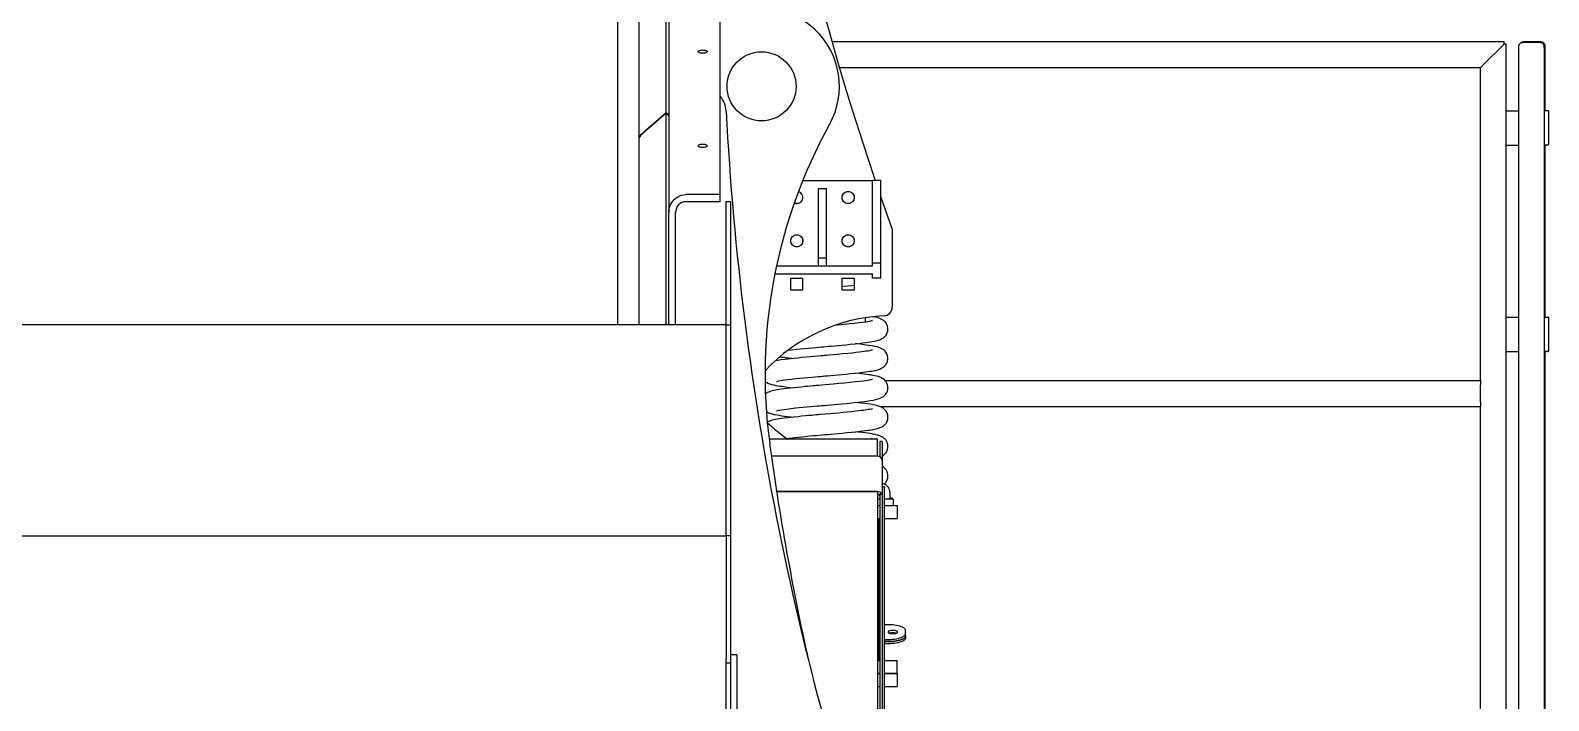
# Model space of a CAD drawing. Header units: millimetres. Extents: x 0 to 55611, y 0 to 32827.
# Drawn here: x 6980 to 9222, y 14954 to 15943 of the extents above; entities that cross this region are included whole.
import ezdxf

# ---------------------------------------------------------------- set-up
doc = ezdxf.new("R2010")
doc.units = ezdxf.units.MM
doc.header["$LTSCALE"] = 10
doc.linetypes.add('SLD-Continua', pattern=[0])
for name, color, linetype in [('CHUTE', 30, 'SLD-Continua'), ('EQUIPO', 30, 'SLD-Continua'), ('STRUC', 5, 'SLD-Continua')]:
    doc.layers.add(name, color=color, linetype=linetype)

msp = doc.modelspace()

# ---------------------------------------------------------------- linework, layer by layer
at = {"color": 7, "linetype": 'SLD-Continua', "lineweight": 25}
for p, q in [((9159.7, 15773.8), (9159.7, 15824.6)), ((9159.7, 15824.6), (9172.4, 15824.6)), ((9172.4, 15824.6), (9177.9, 15824.6)), ((9216.8, 15824.8), (9221.6, 15824.8)), ((9217.3, 15824.8), (9221.6, 15824.8)), ((9222.4, 15824), (9222.4, 15774.8)), ((9222.4, 15824), (9222.4, 15824)), ((9159.7, 15773.8), (9172.4, 15773.8)), ((9172.4, 15773.8), (9177.9, 15773.8)), ((9221.6, 15774), (9216.8, 15774)), ((9217.3, 15773.8), (9218.7, 15773.8)), ((9218.7, 15773.8), (9218.7, 15774)), ((9159.7, 15469), (9159.7, 15519.8)), ((9159.7, 15519.8), (9172.4, 15519.8)), ((9172.4, 15519.8), (9177.9, 15519.8)), ((9216.8, 15520), (9221.6, 15520)), ((9217.3, 15520), (9221.6, 15520)), ((9222.4, 15519.2), (9222.4, 15470)), ((9222.4, 15519.2), (9222.4, 15519.2)), ((9159.7, 15469), (9172.4, 15469)), ((9172.4, 15469), (9177.9, 15469)), ((9221.6, 15469.2), (9216.8, 15469.2)), ((9217.3, 15469), (9218.7, 15469)), ((9218.7, 15469), (9218.7, 15469.2)), ((8231.3, 15241.7), (8234.7, 15241.7)), ((8241.7, 15241.7), (8260.1, 15241.7)), ((8260.1, 15241.7), (8260.1, 15222.7)), ((8231.3, 15222.7), (8234.7, 15222.7)), ((8232.5, 15222.7), (8232.5, 15012.7)), ((8241.7, 15222.7), (8260.1, 15222.7)), ((8234.7, 15012.7), (8231.3, 15012.7)), ((8260.1, 15012.7), (8241.7, 15012.7)), ((8260.1, 14993.6), (8260.1, 15012.7)), ((8234.7, 14993.6), (8231.3, 14993.6)), ((8260.1, 14993.6), (8241.7, 14993.6))]:
    msp.add_line(p, q, dxfattribs=at)
for centre, start, end in [((9216.8, 15824), 90, 180), ((9221.6, 15824), 0, 90), ((9221.6, 15824), 0, 90), ((9216.8, 15774.8), 180, 270), ((9221.6, 15774.8), 270, 360), ((9216.8, 15519.2), 90, 180), ((9221.6, 15519.2), 0, 90), ((9221.6, 15519.2), 0, 90), ((9216.8, 15470), 180, 270), ((9221.6, 15470), 270, 360)]:
    msp.add_arc(centre, 0.794, start, end, dxfattribs=at)
at = {"layer": 'CHUTE', "linetype": 'SLD-Continua', "lineweight": 25}
for p, q in [((8007.6, 15690.7), (8014, 15690.7)), ((8007.6, 15508.7), (8007.6, 15690.7)), ((8014, 15690.7), (8014, 15508.7)), ((8007.6, 15508.7), (5942.6, 15508.7)), ((8007.6, 15508.7), (8014, 15508.7)), ((8007.6, 15197.3), (8007.6, 15508.7)), ((8014, 15508.7), (8014, 15197)), ((5942.6, 15197.3), (8007.6, 15197.3)), ((8007.6, 15197.3), (8007.6, 15014.9)), ((8014, 15197), (8007.6, 15197)), ((8014, 15197), (8014, 15021.6)), ((8007.6, 15010), (8007.6, 15014.9)), ((8007.6, 14930.3), (8007.6, 15010)), ((8014, 15009), (8007.6, 15009)), ((8023.5, 15021.6), (8014, 15021.6)), ((8014, 15021.6), (8014, 14982.9)), ((8023.5, 15021.6), (8023.5, 14982.9)), ((8014, 14982.9), (8014, 14915.8)), ((8023.5, 14982.9), (8023.5, 14915.8))]:
    msp.add_line(p, q, dxfattribs=at)
at = {"layer": 'EQUIPO', "linetype": 'SLD-Continua', "lineweight": 25}
for p, q in [((7999, 15700.9), (7999, 17493.1)), ((7923, 17280.1), (7923, 15674.3)), ((7847, 16965.9), (7847, 15508.7)), ((7918.9, 15822.1), (7918.9, 16238)), ((7878.5, 16198), (7878.5, 15782.1)), ((7881.9, 15789.5), (7918.9, 15822.1)), ((7918.9, 15821.1), (7881.9, 15788.5)), ((7918.9, 15822.1), (7923, 15818)), ((7918.9, 15508.7), (7918.9, 15821.1)), ((7918.9, 15821.1), (7923, 15817)), ((7922.5, 15817.5), (7923, 15818)), ((7878.5, 15781.1), (7878.5, 15508.7)), ((8120.8, 15721.7), (8224, 15721.7)), ((8236, 15721.7), (8224, 15721.7)), ((8224, 15599.7), (8224, 15721.7)), ((8236, 15599.7), (8236, 15721.7)), ((7999, 15700.9), (7948, 15700.9)), ((7999, 15690.2), (7999, 15700.9)), ((8120.7, 15698.8), (8120.7, 15694.6)), ((8144, 15607.7), (8144, 15709.7)), ((8144, 15709.7), (8156, 15709.7)), ((8156, 15607.7), (8156, 15709.7)), ((8179.2, 15694.6), (8179.2, 15698.8)), ((8185.9, 15705.4), (8190.1, 15705.4)), ((8196.7, 15698.8), (8196.7, 15694.6)), ((7923, 15598.4), (7923, 15674.3)), ((7933, 15598.4), (7933, 15674.3)), ((7999, 15690.2), (7948, 15690.2)), ((8114.1, 15687.9), (8109.9, 15687.9)), ((8190.1, 15687.9), (8185.9, 15687.9)), ((8103.2, 15630.6), (8103.2, 15634.8)), ((8109.9, 15641.4), (8114.1, 15641.4)), ((8120.7, 15634.8), (8120.7, 15630.6)), ((8179.2, 15630.6), (8179.2, 15634.8)), ((8185.9, 15641.4), (8190.1, 15641.4)), ((8196.7, 15634.8), (8196.7, 15630.6)), ((8253, 15650.2), (8253, 15534.6)), ((8114.1, 15623.9), (8109.9, 15623.9)), ((8144, 15607.7), (8156, 15607.7)), ((8144, 15595.7), (8144, 15607.7)), ((8156, 15595.7), (8156, 15607.7)), ((8190.1, 15623.9), (8185.9, 15623.9)), ((7923, 15526.8), (7923, 15598.4)), ((7933, 15526.8), (7933, 15598.4)), ((8082.1, 15595.7), (8224, 15595.7)), ((8236, 15599.7), (8224, 15599.7)), ((8224, 15595.7), (8224, 15599.7)), ((8236, 15577.7), (8236, 15599.7)), ((8079.6, 15583.7), (8224, 15583.7)), ((8103.2, 15559.9), (8103.2, 15577.4)), ((8103.2, 15577.4), (8120.7, 15577.4)), ((8120.7, 15577.4), (8120.7, 15559.9)), ((8179.2, 15559.9), (8179.2, 15577.4)), ((8179.2, 15577.4), (8196.7, 15577.4)), ((8196.7, 15577.4), (8196.7, 15559.9)), ((8224, 15577.7), (8224, 15583.7)), ((8236, 15577.7), (8224, 15577.7)), ((8120.7, 15559.9), (8103.2, 15559.9)), ((8118.8, 15559.9), (8120.7, 15560.1)), ((8196.7, 15559.9), (8179.2, 15559.9)), ((7923, 15508.7), (7923, 15526.8)), ((7933, 15508.7), (7933, 15526.8)), ((8213, 15519.1), (8213, 15512.6)), ((8171.3, 15508.2), (8169.3, 15508.2)), ((8231.3, 15339.7), (8071.2, 15339.7)), ((8231.3, 15314.4), (8231.3, 15339.7)), ((8238.2, 15336.3), (8234.7, 15336.3)), ((8234.7, 15336.3), (8234.7, 15313.6)), ((8238.2, 15336.3), (8238.2, 15311.8)), ((8246.6, 15329), (8246.6, 15329)), ((8231.3, 15314.5), (8074.6, 15314.5)), ((8236.9, 15311.8), (8238.2, 15311.8)), ((8238.2, 15311.8), (8238.2, 15308)), ((8238.2, 15308), (8238.2, 15258.5)), ((8238.2, 15274.3), (8239.6, 15274)), ((8082.3, 15262.4), (8231.3, 15262.4)), ((8231.3, 15262.3), (8082.3, 15262.3)), ((8231.3, 15262.3), (8231.3, 14736.2)), ((8234.7, 15251.2), (8231.3, 15251.2)), ((8234.7, 15258.5), (8238.2, 15258.5)), ((8234.7, 15258.5), (8234.7, 14732.5)), ((8241.7, 15269.6), (8238.2, 15269.6)), ((8238.2, 15258.5), (8238.2, 14732.5)), ((8241.7, 15248.6), (8241.7, 15269.6)), ((8254.2, 15251.2), (8241.7, 15251.2)), ((8241.7, 15196.4), (8241.7, 15248.6)), ((8249.4, 15261.6), (8249.4, 15251.2)), ((8249.4, 15253.2), (8253, 15253.2)), ((8253, 15253.2), (8253, 15251.2)), ((8254.2, 15251.2), (8254.2, 15241.7)), ((8241.7, 14751), (8241.7, 15196.4)), ((8247.4, 15065.9), (8241.7, 15065.9)), ((8272.8, 15052.8), (8272.8, 15057.2)), ((8272.8, 15049.6), (8272.8, 15052.8)), ((8272.8, 15049.6), (8272.8, 15046.4)), ((8241.7, 15044.2), (8247.4, 15044.2)), ((8247.4, 15041), (8241.7, 15041)), ((8241.7, 15040.9), (8247.4, 15040.9)), ((8247.4, 15037.7), (8241.7, 15037.7))]:
    msp.add_line(p, q, dxfattribs=at)
at = {"layer": 'EQUIPO', "linetype": 'SLD-Continua', "lineweight": 25, "flags": 128}
for points in [[(7973, 15909.6), (7971.4, 15909.6), (7970, 15909.8), (7968.6, 15910.1), (7967.5, 15910.5), (7966.7, 15910.9), (7966.2, 15911.4), (7966, 15912), (7966.2, 15912.5), (7966.7, 15913), (7967.5, 15913.5), (7968.6, 15913.8), (7970, 15914.1), (7971.4, 15914.3), (7973, 15914.4), (7974.6, 15914.3), (7976, 15914.1), (7977.4, 15913.8), (7978.5, 15913.5), (7979.3, 15913), (7979.8, 15912.5), (7980, 15912), (7979.8, 15911.4), (7979.3, 15910.9), (7978.5, 15910.5), (7977.4, 15910.1), (7976, 15909.8), (7974.6, 15909.6), (7973, 15909.6)], [(7973, 15770.6), (7971.4, 15770.6), (7970, 15770.8), (7968.6, 15771.1), (7967.5, 15771.5), (7966.7, 15771.9), (7966.2, 15772.4), (7966, 15773), (7966.2, 15773.5), (7966.7, 15774), (7967.5, 15774.5), (7968.6, 15774.9), (7970, 15775.1), (7971.4, 15775.3), (7973, 15775.4), (7974.6, 15775.3), (7976, 15775.1), (7977.4, 15774.9), (7978.5, 15774.5), (7979.3, 15774), (7979.8, 15773.5), (7980, 15773), (7979.8, 15772.4), (7979.3, 15771.9), (7978.5, 15771.5), (7977.4, 15771.1), (7976, 15770.8), (7974.6, 15770.6), (7973, 15770.6)], [(7923, 15674.3), (7923.2, 15677.5), (7923.7, 15680.6), (7924.6, 15683.7), (7925.9, 15686.6), (7927.4, 15689.4), (7929.3, 15691.9), (7931.4, 15694.2), (7933.8, 15696.2), (7936.4, 15697.8), (7939.1, 15699.1), (7942, 15700.1), (7945, 15700.7), (7948, 15700.9)], [(8253, 15650.2), (8240, 15686.9), (8236, 15698.2)], [(8179.2, 15565.4), (8181.6, 15565.6), (8187.6, 15566.2), (8193.3, 15566.8), (8196.7, 15567.1)], [(8246.7, 15502), (8246.5, 15504.1), (8246.2, 15506), (8245.1, 15509.1), (8243.9, 15511.2), (8242.8, 15512.6), (8241.2, 15514.2), (8239.5, 15515.6), (8237.5, 15516.7), (8234.8, 15518), (8232.4, 15518.8), (8230.5, 15519.3), (8228.7, 15519.7), (8224.8, 15520.5)], [(8099.6, 15471.2), (8104.9, 15471.8), (8112, 15472.6), (8117.3, 15473.1), (8123.1, 15473.7), (8129.4, 15474.3), (8135.1, 15474.8), (8140.2, 15475.3), (8144.5, 15475.7), (8147.9, 15476), (8150.4, 15476.2), (8152.2, 15476.3), (8154.5, 15476.5), (8158.2, 15476.9), (8163, 15477.3), (8168.8, 15477.8), (8173.7, 15478.2), (8179.2, 15478.7), (8185.1, 15479.3), (8191, 15479.9), (8198, 15480.6), (8204.1, 15481.2), (8209.3, 15481.9), (8213.7, 15482.4), (8217.4, 15482.9), (8220.4, 15483.4), (8223.3, 15483.8), (8226.2, 15484.4), (8229.2, 15485), (8232.1, 15485.8), (8234.7, 15486.6), (8236.2, 15487.3), (8238.1, 15488.2), (8239.5, 15489.1), (8241, 15490.3), (8242.6, 15491.7), (8243.8, 15493.3), (8244.8, 15494.9), (8245.6, 15496.6), (8246.4, 15499.4), (8246.7, 15502.3)], [(8223.8, 15514.6), (8223.7, 15514.6), (8223.1, 15514.5), (8222.2, 15514.3), (8221, 15514), (8219.4, 15513.7), (8216.7, 15513.2), (8213.4, 15512.7), (8209.8, 15512.2), (8203.8, 15511.5), (8197.3, 15510.7), (8190.1, 15510), (8181.9, 15509.2), (8177.4, 15508.7), (8172.7, 15508.3), (8169.2, 15508)], [(8246.7, 15458.7), (8246.5, 15460.9), (8246.2, 15462.8), (8245, 15465.9), (8243.7, 15468.1), (8242.6, 15469.5), (8240.5, 15471.5), (8238.6, 15472.8), (8235.8, 15474.3), (8233.4, 15475.2), (8230.6, 15475.9), (8227.3, 15476.7), (8223.4, 15477.4), (8219.1, 15478.1), (8214.4, 15478.8), (8208.5, 15479.5), (8202.2, 15480.3), (8198.6, 15480.7)], [(8223.7, 15471.3), (8223.7, 15471.3), (8223.4, 15471.2), (8222.4, 15471), (8221, 15470.7), (8219.3, 15470.3), (8216.8, 15469.9), (8214.2, 15469.5), (8211.5, 15469.1), (8208.2, 15468.7), (8204.3, 15468.2), (8199.4, 15467.6), (8193.8, 15467), (8187.2, 15466.4), (8179.6, 15465.6), (8172.2, 15464.9), (8165.6, 15464.3), (8159.8, 15463.8), (8156.1, 15463.5), (8152.9, 15463.2), (8150.4, 15463), (8148.1, 15462.8), (8143.6, 15462.4), (8138.2, 15461.9), (8132.1, 15461.4), (8125.7, 15460.8), (8119.1, 15460.2), (8113.5, 15459.6), (8108, 15459.1), (8102.5, 15458.5), (8095, 15457.6), (8088.5, 15456.7), (8084.4, 15456.1), (8080.7, 15455.4), (8080.4, 15455.4)], [(8082.3, 15425), (8082.5, 15425.1), (8083.4, 15425.3), (8085.4, 15425.7), (8087.9, 15426.2), (8091, 15426.7), (8094.4, 15427.2), (8098.1, 15427.7), (8104.1, 15428.4), (8111.2, 15429.2), (8116.5, 15429.7), (8122.3, 15430.3), (8128.5, 15430.9), (8134.1, 15431.4), (8139.3, 15431.9), (8143.6, 15432.2), (8146.9, 15432.5), (8149.3, 15432.8), (8151.1, 15432.9), (8153.5, 15433.1), (8157.3, 15433.5), (8162.2, 15433.9), (8168.1, 15434.4), (8173.2, 15434.9), (8178.8, 15435.4), (8184.9, 15435.9), (8190.9, 15436.5), (8198, 15437.3), (8204.1, 15437.9), (8209.3, 15438.5), (8213.6, 15439.1), (8217.2, 15439.6), (8220.1, 15440), (8222.5, 15440.4), (8224.8, 15440.8), (8227.4, 15441.3), (8230.2, 15441.9), (8232.7, 15442.6), (8234.8, 15443.3), (8236.3, 15444), (8238.1, 15444.9), (8240.2, 15446.2), (8242.2, 15448.1), (8243.3, 15449.3), (8244.2, 15450.5), (8245, 15451.9), (8246.1, 15454.9), (8246.5, 15456.8), (8246.7, 15459)], [(8223.8, 15428), (8223.6, 15427.9), (8223, 15427.8), (8221.9, 15427.5), (8220.5, 15427.2), (8218.9, 15426.9), (8216.4, 15426.5), (8213.7, 15426.1), (8210.5, 15425.6), (8204.9, 15424.9), (8198.3, 15424.2), (8190.7, 15423.4), (8182.5, 15422.6), (8174.1, 15421.8), (8165.5, 15421), (8159.8, 15420.5), (8154.1, 15420), (8148.8, 15419.5), (8144.5, 15419.2), (8141.2, 15418.9), (8138.8, 15418.7), (8136.2, 15418.4), (8132.5, 15418.1), (8127.7, 15417.7), (8123.5, 15417.3), (8118.8, 15416.8), (8113.6, 15416.3), (8108.4, 15415.8), (8102.3, 15415.1), (8097.1, 15414.5), (8092.8, 15414), (8089.1, 15413.5), (8086.1, 15413), (8083.7, 15412.6), (8081.1, 15412.2), (8078.2, 15411.6), (8075.2, 15410.9), (8072.7, 15410.2), (8070.5, 15409.4), (8068.5, 15408.5), (8067.3, 15407.8), (8066, 15406.9), (8065.8, 15406.8)], [(8246.7, 15415.4), (8246.5, 15417.6), (8246.2, 15419.5), (8245.1, 15422.5), (8243.9, 15424.5), (8243.1, 15425.6), (8241.4, 15427.4), (8240.1, 15428.5), (8239, 15429.2), (8237.8, 15429.9), (8236.5, 15430.6), (8234.9, 15431.3), (8232.5, 15432.1), (8229.9, 15432.8), (8227.1, 15433.4), (8224.4, 15433.9), (8222.1, 15434.3), (8220.2, 15434.6), (8218.2, 15434.9), (8215.3, 15435.4), (8211.5, 15435.9), (8207.8, 15436.3), (8203.5, 15436.8), (8198.7, 15437.3)], [(8065.3, 15425), (8066.4, 15424.1), (8067.7, 15423.3), (8070.2, 15422.1), (8072.4, 15421.3), (8074.9, 15420.5), (8077.9, 15419.8), (8080.9, 15419.2), (8083.7, 15418.7), (8086.5, 15418.2), (8089.6, 15417.8), (8093.3, 15417.3), (8097.7, 15416.7), (8102.8, 15416.2), (8107.3, 15415.7)], [(8082.3, 15381.7), (8082.3, 15381.7), (8082.7, 15381.8), (8083.7, 15382.1), (8085.3, 15382.4), (8087.2, 15382.8), (8090.1, 15383.2), (8093.5, 15383.7), (8097.2, 15384.2), (8103.2, 15385), (8110.2, 15385.8), (8115.4, 15386.3), (8121, 15386.9), (8127.1, 15387.4), (8132.6, 15387.9), (8137.8, 15388.4), (8142.1, 15388.8), (8145.6, 15389.1), (8148.3, 15389.3), (8150.3, 15389.5), (8152.8, 15389.7), (8156.8, 15390.1), (8161.9, 15390.5), (8168.1, 15391.1), (8173.4, 15391.6), (8179.2, 15392.1), (8184.6, 15392.6), (8189.6, 15393.1), (8196.7, 15393.8), (8202.7, 15394.4), (8207.7, 15395), (8211.8, 15395.5), (8215.6, 15396), (8220.3, 15396.7), (8224.8, 15397.5), (8228.8, 15398.3), (8232.2, 15399.1), (8233.6, 15399.6), (8235.3, 15400.2), (8237.2, 15401.1), (8239.2, 15402.2), (8240.8, 15403.4), (8242.5, 15405), (8243.2, 15405.9), (8244.1, 15407.1), (8245, 15408.6), (8245.8, 15410.6), (8246.4, 15412.9), (8246.7, 15415.7), (8246.7, 15415.7)], [(8223.6, 15384.6), (8223.6, 15384.6), (8223.2, 15384.5), (8222, 15384.2), (8219.9, 15383.8), (8217.5, 15383.4), (8215.2, 15383), (8213, 15382.7), (8210.4, 15382.3), (8207.2, 15381.9), (8203.3, 15381.4), (8198.6, 15380.9), (8193, 15380.3), (8186.6, 15379.6), (8180.1, 15379), (8173.8, 15378.4), (8167.7, 15377.9), (8161.9, 15377.4), (8153.9, 15376.7), (8146.9, 15376), (8143.4, 15375.7), (8140.3, 15375.5), (8137.5, 15375.2), (8134, 15374.9), (8129.7, 15374.5), (8124.7, 15374.1), (8118.9, 15373.5), (8113.4, 15373), (8107.9, 15372.4), (8102.9, 15371.9), (8098.6, 15371.4), (8093.6, 15370.7), (8089.5, 15370.2), (8086.1, 15369.7), (8083, 15369.2), (8080.5, 15368.7), (8078.2, 15368.3), (8076.1, 15367.8), (8074.2, 15367.3), (8072.5, 15366.8), (8070.7, 15366.1), (8068.7, 15365.2), (8068.4, 15365.1)], [(8246.7, 15372.1), (8246.3, 15375.7), (8245.3, 15378.7), (8243.9, 15381.1), (8242.2, 15383.3), (8240, 15385.2), (8238, 15386.5), (8235.6, 15387.7), (8233.4, 15388.5), (8230.9, 15389.2), (8228.1, 15389.9), (8225.4, 15390.4), (8222.8, 15390.9), (8219.9, 15391.4), (8216.6, 15391.8), (8212.6, 15392.4), (8207.8, 15393), (8202.2, 15393.6), (8198.6, 15394)], [(8067.3, 15380.2), (8067.9, 15379.9), (8070.1, 15378.8), (8072.1, 15378), (8073.8, 15377.5), (8075.2, 15377.1), (8076.5, 15376.8), (8078, 15376.4), (8080.3, 15376), (8083.1, 15375.5), (8086.1, 15375), (8090.1, 15374.4), (8094.1, 15373.9), (8098.3, 15373.3), (8103.5, 15372.7), (8107.3, 15372.3)], [(8096.8, 15340.9), (8100.6, 15341.3), (8105.4, 15341.9), (8109.8, 15342.4), (8114.8, 15342.9), (8120, 15343.4), (8124.9, 15343.9), (8131, 15344.5), (8136.4, 15345), (8141.1, 15345.4), (8145.1, 15345.7), (8149.2, 15346.1), (8153.4, 15346.5), (8157.7, 15346.8), (8162.3, 15347.2), (8167.5, 15347.7), (8173.2, 15348.2), (8179.3, 15348.8), (8185.8, 15349.4), (8192.6, 15350), (8199.2, 15350.7), (8204.9, 15351.4), (8209.7, 15351.9), (8213.7, 15352.4), (8217, 15352.9), (8219.7, 15353.3), (8222, 15353.6), (8224.4, 15354.1), (8227, 15354.6), (8229.7, 15355.1), (8232, 15355.8), (8233.1, 15356.1), (8234.1, 15356.4), (8235.3, 15356.9), (8236.8, 15357.5), (8238.7, 15358.5), (8240.2, 15359.6), (8241, 15360.3), (8241.7, 15360.9), (8242.4, 15361.5), (8243.2, 15362.6), (8244.3, 15364.1), (8245.4, 15366.2), (8246.3, 15369), (8246.7, 15372.3)], [(8246.7, 15328.7), (8246.4, 15331.7), (8245.8, 15334.1), (8245.1, 15335.9), (8244.4, 15337.1), (8244, 15337.8), (8243.4, 15338.6), (8242.5, 15339.6), (8241.3, 15340.9), (8240.2, 15341.7), (8238.9, 15342.6), (8237.5, 15343.4), (8234.7, 15344.7), (8231.9, 15345.6), (8229, 15346.3), (8226.2, 15346.9), (8223.3, 15347.5), (8220.2, 15348), (8217.1, 15348.4), (8213.4, 15349), (8208.8, 15349.5), (8203.4, 15350.2), (8198.6, 15350.7)], [(8253.8, 15052.6), (8255.3, 15052.7), (8256.8, 15052.9), (8258.1, 15053.1), (8259.2, 15053.5), (8260.1, 15054), (8260.6, 15054.5), (8260.8, 15055), (8260.6, 15055.5), (8260.1, 15056.1), (8259.2, 15056.5), (8258.1, 15056.9), (8256.8, 15057.2), (8255.3, 15057.3), (8253.8, 15057.4), (8252.2, 15057.3), (8250.7, 15057.2), (8249.4, 15056.9), (8248.3, 15056.5), (8247.5, 15056.1), (8246.9, 15055.5), (8246.8, 15055), (8246.9, 15054.5), (8247.5, 15054), (8248.3, 15053.5), (8249.4, 15053.1), (8250.7, 15052.9), (8252.2, 15052.7), (8253.8, 15052.6)], [(8272.8, 15057.2), (8272.6, 15058.2), (8272.1, 15059.3), (8271.2, 15060.3), (8269.9, 15061.2), (8268.3, 15062.1), (8266.4, 15062.9), (8264.3, 15063.7), (8261.8, 15064.3), (8259.2, 15064.9), (8256.4, 15065.3), (8253.5, 15065.6), (8250.5, 15065.8), (8247.4, 15065.9)], [(8247.4, 15044.2), (8250.5, 15044.2), (8253.5, 15044.4), (8256.4, 15044.7), (8259.2, 15045.1), (8261.8, 15045.7), (8264.3, 15046.3), (8266.4, 15047.1), (8268.3, 15047.9), (8269.9, 15048.8), (8271.2, 15049.8), (8272.1, 15050.8), (8272.6, 15051.8), (8272.8, 15052.8)], [(8272.8, 15049.6), (8272.6, 15048.6), (8272.1, 15047.6), (8271.2, 15046.6), (8269.9, 15045.6), (8268.3, 15044.7), (8266.4, 15043.9), (8264.3, 15043.1), (8261.8, 15042.5), (8259.2, 15042), (8256.4, 15041.5), (8253.5, 15041.2), (8250.5, 15041), (8247.4, 15041)], [(8247.4, 15040.9), (8250.5, 15040.9), (8253.5, 15041.1), (8256.4, 15041.4), (8259.2, 15041.9), (8261.8, 15042.4), (8264.3, 15043), (8266.4, 15043.8), (8268.3, 15044.6), (8269.9, 15045.5), (8271.2, 15046.5), (8272.1, 15047.5), (8272.6, 15048.5), (8272.8, 15049.6)], [(8272.8, 15046.4), (8272.6, 15045.3), (8272.1, 15044.3), (8271.2, 15043.3), (8269.9, 15042.3), (8268.3, 15041.4), (8266.4, 15040.6), (8264.3, 15039.9), (8261.8, 15039.2), (8259.2, 15038.7), (8256.4, 15038.2), (8253.5, 15037.9), (8250.5, 15037.7), (8247.4, 15037.7)]]:
    msp.add_lwpolyline(points, dxfattribs=at)
at = {"layer": 'EQUIPO', "linetype": 'SLD-Continua', "lineweight": 25}
for centre, radius in [((8060, 15860.7), 51), ((8188, 15696.7), 9), ((8112, 15632.7), 9), ((8188, 15632.7), 9)]:
    msp.add_circle(centre, radius, dxfattribs=at)
for centre, radius, start, end in [((12232, 17085.6), 4230, 182.9681, 198.8109), ((8060, 15860.7), 115, 331.0133, 122.0348), ((7969.7, 15822.2), 38, 2.9681, 39.6008), ((12232, 16043.2), 4230, 182.9681, 199.8372), ((7888.3, 15782.1), 9.79, 130.7894, 182.7667), ((7888.4, 15781), 9.85, 130.9491, 179.5977), ((8827.1, 15435.7), 762, 151.0133, 187.6973), ((8112, 15696.7), 9, 270, 74.2553), ((8112, 15696.7), 9, 245.6474, 270), ((8253, 15265.2), 257, 92.699, 136.9629), ((8240.3, 15534.6), 12.7, 272.699, 0), ((8153.3, 15916.3), 459.7, 261.7384, 264.2589), ((8326.1, 15645), 381, 227.46, 233.2541), ((8201.1, 15435.2), 96.5, 278.6605, 283.6095), ((11872.4, 15847.3), 3835, 187.6973, 192.5387), ((8230.6, 15329.1), 16.1, 298.1986, 359.5111), ((8231.5, 15307.8), 6.72, 1.8362, 91.7254), ((8230.6, 15285.6), 16.1, 359.4409, 61.841), ((8236.7, 15261.6), 12.7, 0, 76.8766), ((8230.8, 15285.7), 15.9, 309.271, 359.7683), ((8231.4, 15255.4), 6.94, 26.8661, 90.8355), ((8231.4, 15255.7), 3.31, 1.8081, 90.3513), ((8253.8, 15037.4), 16.9, 72.0103, 107.9897), ((8253.8, 15037.1), 17.1, 72.6569, 107.3431)]:
    msp.add_arc(centre, radius, start, end, dxfattribs=at)
at = {"layer": 'EQUIPO', "linetype": 'SLD-Continua', "lineweight": 25, "extrusion": (8.18404e-12, -0.005439, 0.999985)}
msp.add_ellipse((7948, 15674.3), major_axis=(0, -16, -0.1), ratio=0.93971, start_param=3.141593, end_param=4.712389, dxfattribs=at)
at = {"layer": 'STRUC', "linetype": 'SLD-Continua', "lineweight": 25}
for p, q in [((9156.7, 15926.2), (8164, 15926.2)), ((9153.6, 15920.1), (9156.7, 15923.2)), ((9156.7, 15923.2), (9153.6, 15920.1)), ((9156.7, 15923.2), (9156.7, 15926.2)), ((9159.7, 15923.2), (9156.7, 15923.2)), ((9159.7, 15824.6), (9159.7, 15923.2)), ((9209.9, 15925.2), (9184, 15925.2)), ((9211.2, 15926.2), (9185.3, 15926.2)), ((9216.5, 15923.2), (9214.6, 15923.2)), ((9127.7, 15894.2), (9153.6, 15920.1)), ((9177.9, 15918), (9177.9, 14792.6)), ((9216, 15918), (9216, 14792.6)), ((9217.3, 15824.8), (9217.3, 15920.1)), ((9121.6, 15888.1), (8175, 15888.1)), ((9121.6, 15888.1), (9127.7, 15894.2)), ((9127.7, 15894.2), (9121.6, 15888.1)), ((9121.6, 15426.2), (9121.6, 15888.1)), ((9159.7, 15519.8), (9159.7, 15773.8)), ((9217.3, 15520), (9217.3, 15774)), ((9159.7, 14931), (9159.7, 15469)), ((9217.3, 14790.5), (9217.3, 15469.2)), ((8242.6, 15426.2), (9121.6, 15426.2)), ((9121.6, 15426.2), (9121.6, 15420.1)), ((9121.6, 15394.2), (9121.6, 15420.1)), ((8234.5, 15388.1), (9121.6, 15388.1)), ((9121.6, 15394.2), (9121.6, 15388.1)), ((9121.6, 14931), (9121.6, 15388.1)), ((8231.3, 14993.6), (8234.7, 14993.6)), ((8241.7, 14993.6), (8260.1, 14993.6)), ((8260.1, 14993.6), (8260.1, 14974.6)), ((8231.3, 14974.6), (8234.7, 14974.6)), ((8241.7, 14974.6), (8260.1, 14974.6))]:
    msp.add_line(p, q, dxfattribs=at)
for centre, radius, start, end in [((9184, 15919), 6.17, 89.3745, 147.5823), ((9185.3, 15920.1), 6.1, 90, 133.2296), ((9210, 15919), 6.17, 32.4177, 90.6255), ((9211.2, 15920.1), 6.1, 30.5223, 90), ((9211.2, 15920.1), 6.1, 0, 30.5223)]:
    msp.add_arc(centre, radius, start, end, dxfattribs=at)
for centre, start_param, end_param in [((9184, 15918), 1.047198, 1.570796), ((9184, 15918), 1.047198, 1.570796), ((9209.9, 15918), 4.712389, 5.235988), ((9209.9, 15918), 4.712389, 5.235988)]:
    msp.add_ellipse(centre, major_axis=(0, 8.71), ratio=0.700049, start_param=start_param, end_param=end_param, dxfattribs=at)

doc.saveas('drawing.dxf')
